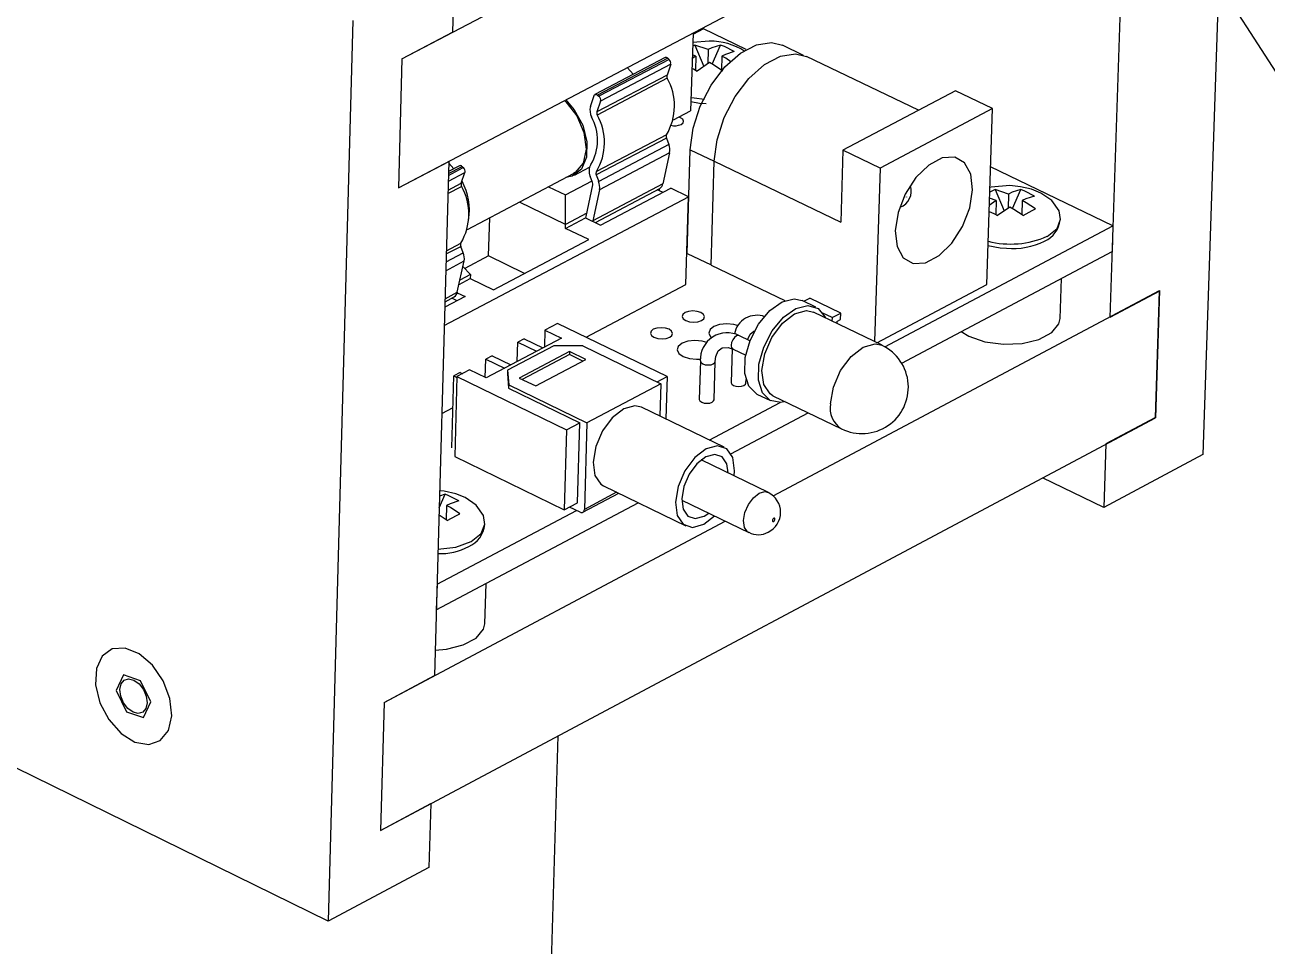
# Model space of a CAD drawing. Extents: x 0 to 159, y 0 to 236.
# Drawn here: x 142.83 to 153.61, y 139.95 to 147.94 of the extents above; entities that cross this region are included whole.
import ezdxf

# ---------------------------------------------------------------- set-up
doc = ezdxf.new("R2010")
doc.units = 0
doc.layers.get('0').update_dxf_attribs({"linetype": 'CONTINUOUS'})

msp = doc.modelspace()

# ---------------------------------------------------------------- linework, layer by layer
at = {"color": 7, "linetype": 'CONTINUOUS'}
for p, q in [((153.313, 151.981), (153.054, 144.213)), ((146.101, 147.649), (152.862, 151.194)), ((146.07, 146.528), (152.825, 150.079)), ((152.393, 149.854), (152.247, 145.403)), ((146.556, 148.441), (146.54, 147.879)), ((153.19, 148.301), (158.224, 140.503)), ((145.676, 147.98), (145.462, 140.163)), ((146.101, 147.649), (146.54, 147.879)), ((148.628, 147.872), (148.607, 147.198)), ((148.719, 147.908), (148.627, 147.86)), ((149.089, 147.729), (148.719, 147.908)), ((148.645, 147.768), (148.624, 147.758)), ((148.769, 147.801), (148.625, 147.79)), ((148.76, 147.729), (148.645, 147.768)), ((148.645, 147.768), (148.723, 147.583)), ((148.794, 147.603), (148.865, 147.768)), ((149.587, 147.679), (149.404, 147.767)), ((146.101, 147.649), (146.07, 146.528)), ((148.386, 147.659), (147.777, 147.339)), ((148.409, 147.654), (147.8, 147.333)), ((148.42, 147.644), (147.811, 147.324)), ((148.409, 147.654), (148.42, 147.644)), ((148.652, 147.673), (148.621, 147.651)), ((148.652, 147.673), (148.622, 147.683)), ((148.652, 147.673), (148.649, 147.551)), ((148.76, 147.729), (148.757, 147.606)), ((148.879, 147.673), (148.875, 147.55)), ((150.584, 147.202), (149.612, 147.669)), ((148.434, 147.602), (147.825, 147.281)), ((148.11, 147.514), (148.056, 147.572)), ((148.434, 147.602), (148.402, 147.508)), ((148.771, 147.616), (148.665, 147.543)), ((148.402, 147.508), (147.793, 147.188)), ((148.404, 147.482), (147.796, 147.161)), ((147.737, 147.236), (147.769, 147.33)), ((147.8, 147.333), (147.811, 147.324)), ((150.905, 147.371), (150.417, 147.114)), ((151.226, 147.217), (150.905, 147.371)), ((147.825, 147.281), (147.793, 147.188)), ((148.457, 147.118), (148.607, 147.198)), ((151.226, 147.217), (150.251, 146.701)), ((151.178, 145.69), (151.226, 147.217)), ((150.417, 147.114), (149.929, 146.856)), ((148.398, 146.99), (147.79, 146.67)), ((148.397, 146.961), (147.788, 146.641)), ((148.417, 146.906), (147.809, 146.585)), ((148.397, 146.961), (148.417, 146.906)), ((148.425, 146.834), (147.816, 146.513)), ((148.425, 146.834), (148.367, 146.564)), ((148.577, 145.96), (148.604, 146.86)), ((149.929, 146.856), (149.91, 146.231)), ((150.251, 146.701), (149.929, 146.856)), ((146.07, 146.528), (146.509, 146.758)), ((146.509, 146.758), (146.383, 142.295)), ((146.6, 146.72), (146.506, 146.671)), ((146.508, 146.744), (146.553, 146.695)), ((146.616, 146.569), (146.648, 146.662)), ((146.634, 146.705), (146.623, 146.714)), ((147.598, 146.639), (147.73, 146.708)), ((148.784, 145.859), (148.811, 146.761)), ((148.811, 146.761), (149.91, 146.231)), ((150.251, 146.701), (150.204, 145.194)), ((152.273, 146.199), (151.21, 146.71)), ((146.669, 146.168), (147.59, 146.653)), ((147.52, 146.468), (147.751, 146.59)), ((147.699, 146.279), (147.759, 146.555)), ((147.756, 146.576), (147.736, 146.631)), ((148.367, 146.564), (147.758, 146.244)), ((147.788, 146.641), (147.809, 146.585)), ((146.469, 145.334), (148.588, 146.452)), ((147.374, 146.539), (147.52, 146.468)), ((147.522, 146.212), (147.52, 146.468)), ((147.816, 146.513), (147.758, 146.244)), ((147.78, 146.228), (148.339, 146.523)), ((147.826, 146.206), (148.434, 146.527)), ((148.364, 146.49), (148.318, 146.512)), ((148.335, 146.521), (148.335, 146.504)), ((148.588, 146.452), (148.434, 146.527)), ((148.566, 145.689), (148.588, 146.452)), ((151.251, 146.515), (151.203, 146.491)), ((151.367, 146.475), (151.251, 146.515)), ((151.251, 146.515), (151.33, 146.328)), ((151.367, 146.475), (151.363, 146.351)), ((151.401, 146.349), (151.472, 146.515)), ((147.522, 146.212), (147.121, 146.406)), ((151.259, 146.418), (151.199, 146.377)), ((151.259, 146.418), (151.201, 146.438)), ((151.259, 146.418), (151.255, 146.297)), ((151.378, 146.361), (151.272, 146.289)), ((151.486, 146.418), (151.482, 146.296)), ((146.854, 145.938), (146.863, 146.27)), ((147.521, 146.177), (147.695, 146.269)), ((147.706, 146.309), (147.522, 146.212)), ((147.695, 146.269), (147.826, 146.206)), ((147.758, 146.244), (147.757, 146.239)), ((147.521, 146.177), (147.522, 146.212)), ((147.723, 146.08), (147.521, 146.177)), ((150.294, 145.149), (152.273, 146.199)), ((152.273, 146.199), (152.266, 145.977)), ((146.633, 145.966), (146.612, 146.021)), ((146.895, 145.643), (147.723, 146.08)), ((146.854, 145.938), (146.646, 145.828)), ((147.166, 145.786), (146.854, 145.938)), ((148.577, 145.96), (148.784, 145.86)), ((150.439, 145.008), (152.266, 145.977)), ((146.582, 145.624), (146.64, 145.894)), ((146.63, 145.846), (146.695, 145.776)), ((148.784, 145.859), (149.424, 145.55)), ((146.597, 145.69), (146.694, 145.741)), ((146.695, 145.776), (146.605, 145.728)), ((146.695, 145.776), (146.694, 145.741)), ((146.694, 145.741), (146.895, 145.643)), ((147.7, 145.232), (148.566, 145.689)), ((150.224, 145.184), (151.178, 145.69)), ((151.814, 145.394), (151.825, 145.743)), ((146.65, 145.586), (146.473, 145.493)), ((146.475, 145.54), (146.554, 145.582)), ((146.581, 145.619), (146.65, 145.586)), ((149.324, 143.857), (152.678, 145.639)), ((152.678, 145.632), (152.247, 145.403)), ((152.678, 145.639), (152.642, 144.533)), ((152.642, 144.536), (152.678, 145.632)), ((146.58, 145.549), (146.534, 145.572)), ((149.695, 145.494), (149.575, 145.551)), ((149.591, 145.544), (149.642, 145.571)), ((149.91, 145.442), (149.642, 145.571)), ((150.27, 145.162), (149.674, 145.45)), ((149.835, 145.403), (149.755, 145.441)), ((149.775, 145.407), (149.775, 145.401)), ((149.835, 145.403), (149.834, 145.372)), ((149.835, 145.403), (149.91, 145.442)), ((149.877, 145.37), (149.876, 145.352)), ((149.877, 145.37), (149.908, 145.387)), ((149.908, 145.387), (149.91, 145.442)), ((147.343, 145.294), (147.338, 145.148)), ((147.452, 145.352), (147.343, 145.294)), ((147.343, 145.294), (147.485, 145.225)), ((148.403, 144.891), (147.452, 145.352)), ((147.485, 145.225), (146.831, 144.879)), ((147.419, 145.158), (147.018, 144.945)), ((147.102, 145.023), (147.107, 145.189)), ((147.161, 145.218), (147.107, 145.189)), ((147.107, 145.189), (147.269, 145.111)), ((147.161, 145.218), (147.323, 145.14)), ((147.67, 145.158), (147.419, 145.158)), ((147.67, 145.158), (148.348, 144.829)), ((149.122, 145.201), (149.031, 145.245)), ((146.825, 144.882), (146.83, 145.043)), ((146.884, 145.072), (146.83, 145.043)), ((146.83, 145.043), (146.992, 144.965)), ((146.884, 145.072), (147.046, 144.993)), ((147.555, 145.109), (147.119, 144.878)), ((147.555, 145.081), (147.146, 144.865)), ((147.262, 144.809), (147.698, 145.04)), ((147.698, 145.04), (147.555, 145.109)), ((147.555, 145.109), (147.555, 145.081)), ((147.67, 145.025), (147.555, 145.081)), ((148.967, 145.132), (148.958, 144.839)), ((148.975, 145.129), (149.085, 145.076)), ((146.688, 144.949), (146.579, 144.891)), ((146.831, 144.879), (146.688, 144.949)), ((147.018, 144.945), (147.017, 144.918)), ((147.018, 144.945), (147.028, 144.818)), ((148.692, 145.026), (148.682, 144.693)), ((148.811, 144.689), (148.821, 145.022)), ((148.821, 145.021), (148.821, 145.022)), ((146.535, 144.271), (146.553, 144.897)), ((146.607, 144.926), (146.553, 144.897)), ((146.553, 144.897), (146.579, 144.884)), ((146.579, 144.891), (146.559, 144.196)), ((146.579, 144.891), (147.531, 144.429)), ((146.607, 144.926), (146.626, 144.916)), ((147.017, 144.918), (147.027, 144.791)), ((147.119, 144.878), (147.262, 144.809)), ((148.348, 144.829), (147.707, 144.489)), ((148.316, 144.845), (148.403, 144.891)), ((148.348, 144.829), (148.34, 144.548)), ((148.403, 144.891), (148.392, 144.523)), ((149.087, 144.835), (149.088, 144.864)), ((147.028, 144.818), (147.027, 144.791)), ((147.027, 144.791), (147.646, 144.49)), ((147.028, 144.818), (147.707, 144.489)), ((149.182, 144.739), (149.301, 144.682)), ((149.322, 144.725), (149.918, 144.437)), ((146.447, 144.57), (146.545, 144.622)), ((148.897, 144.278), (148.182, 144.625)), ((148.768, 144.34), (149.384, 144.667)), ((145.915, 140.951), (152.642, 144.533)), ((148.956, 144.221), (149.627, 144.577)), ((152.642, 144.536), (152.211, 144.306)), ((147.531, 144.429), (147.51, 143.733)), ((147.531, 144.429), (147.646, 144.49)), ((147.626, 143.795), (147.646, 144.49)), ((147.707, 144.489), (147.685, 143.738)), ((152.211, 144.306), (152.193, 143.754)), ((146.559, 144.196), (147.51, 143.733)), ((153.054, 144.213), (152.193, 143.754)), ((149.282, 143.885), (148.699, 144.168)), ((152.193, 143.754), (151.662, 144.011)), ((146.424, 143.752), (146.475, 143.87)), ((146.475, 143.87), (146.427, 143.853)), ((147.672, 143.713), (147.984, 143.878)), ((147.851, 143.943), (148.566, 143.595)), ((146.399, 142.865), (148.153, 143.795)), ((146.488, 143.772), (146.484, 143.647)), ((147.51, 143.733), (147.626, 143.795)), ((147.648, 143.714), (147.557, 143.758)), ((148.53, 143.819), (149.112, 143.536)), ((145.946, 142.062), (148.908, 143.636)), ((146.406, 143.088), (147.616, 143.729)), ((146.494, 143.641), (146.423, 143.688)), ((148.722, 143.609), (148.815, 143.681)), ((148.724, 143.679), (148.764, 143.705)), ((145.462, 140.163), (139.561, 143.062)), ((146.406, 143.088), (146.399, 142.865)), ((146.821, 142.745), (146.831, 143.094)), ((143.683, 142.301), (143.621, 142.167)), ((143.833, 142.251), (143.683, 142.301)), ((143.921, 142.067), (143.833, 142.251)), ((145.946, 142.062), (146.383, 142.295)), ((143.621, 142.167), (143.709, 141.982)), ((143.859, 141.932), (143.921, 142.067)), ((145.946, 142.062), (145.915, 140.951)), ((143.709, 141.982), (143.859, 141.932)), ((147.34, 137.767), (147.456, 141.772)), ((145.915, 140.951), (146.352, 141.184)), ((146.352, 141.184), (146.336, 140.629)), ((146.336, 140.629), (145.462, 140.163))]:
    msp.add_line(p, q, dxfattribs=at)
at = {"color": 8, "linetype": 'CONTINUOUS'}
for p, q in [((148.604, 146.86), (148.811, 146.761)), ((146.504, 146.586), (146.648, 146.662)), ((146.505, 146.637), (146.634, 146.705)), ((146.506, 146.653), (146.623, 146.714)), ((146.502, 146.508), (146.616, 146.569)), ((146.501, 146.48), (146.619, 146.542)), ((146.486, 145.955), (146.612, 146.021)), ((146.487, 145.983), (146.613, 146.05)), ((146.484, 145.888), (146.633, 145.966)), ((146.482, 145.81), (146.64, 145.894)), ((146.475, 145.567), (146.582, 145.624)), ((147.965, 143.887), (147.685, 143.738))]:
    msp.add_line(p, q, dxfattribs=at)
at = {"color": 7, "linetype": 'CONTINUOUS'}
for points in [[(148.604, 146.86), (148.629, 147.046), (148.691, 147.238), (148.786, 147.42), (148.905, 147.578), (149.04, 147.698), (149.179, 147.771), (149.31, 147.791), (149.404, 147.767)], [(148.865, 147.768), (148.792, 147.744), (148.76, 147.729)], [(148.984, 147.711), (148.9, 147.755), (148.865, 147.768)], [(148.811, 146.761), (148.836, 146.947), (148.898, 147.139), (148.993, 147.322), (149.113, 147.479), (149.248, 147.6), (149.387, 147.673), (149.518, 147.693), (149.612, 147.669)], [(148.984, 147.711), (148.91, 147.687), (148.879, 147.673)], [(148.957, 147.624), (148.913, 147.654), (148.879, 147.673)], [(148.618, 147.566), (148.631, 147.561), (148.665, 147.543)], [(148.886, 147.543), (148.805, 147.597), (148.771, 147.616)], [(147.769, 147.33), (147.771, 147.334), (147.774, 147.337), (147.778, 147.339), (147.782, 147.34), (147.786, 147.34), (147.791, 147.339), (147.795, 147.337), (147.8, 147.333)], [(148.611, 147.314), (148.638, 147.309), (148.728, 147.299)], [(147.513, 147.286), (147.525, 147.275), (147.619, 147.153), (147.68, 147.009), (147.699, 146.866), (147.673, 146.744), (147.605, 146.662), (147.59, 146.653)], [(147.524, 147.292), (147.597, 147.207), (147.67, 147.072), (147.707, 146.929), (147.704, 146.796), (147.659, 146.692), (147.58, 146.631), (147.524, 146.619)], [(148.61, 147.279), (148.685, 147.263), (148.741, 147.261)], [(148.525, 147.08), (148.541, 147.093), (148.546, 147.108), (148.539, 147.124), (148.52, 147.137), (148.504, 147.143)], [(151.055, 146.512), (151.039, 146.648), (150.985, 146.747), (150.899, 146.796), (150.791, 146.789), (150.674, 146.727), (150.563, 146.618), (150.47, 146.475), (150.408, 146.314), (150.383, 146.156), (150.399, 146.02), (150.453, 145.921), (150.539, 145.872), (150.647, 145.879), (150.764, 145.941), (150.875, 146.05), (150.967, 146.193), (151.03, 146.354), (151.055, 146.512)], [(151.377, 146.548), (151.217, 146.536), (151.204, 146.532)], [(151.818, 146.253), (151.805, 146.329), (151.743, 146.418), (151.648, 146.484), (151.567, 146.516), (151.469, 146.539), (151.377, 146.548)], [(150.482, 146.449), (150.482, 146.45), (150.482, 146.45), (150.481, 146.45), (150.481, 146.45), (150.481, 146.45), (150.48, 146.449), (150.48, 146.449), (150.48, 146.448), (150.48, 146.448), (150.48, 146.447), (150.48, 146.447), (150.481, 146.447), (150.481, 146.448), (150.482, 146.448), (150.482, 146.449), (150.482, 146.449)], [(151.472, 146.515), (151.399, 146.49), (151.367, 146.475)], [(151.591, 146.458), (151.507, 146.501), (151.472, 146.515)], [(151.591, 146.458), (151.518, 146.433), (151.486, 146.418)], [(151.494, 146.289), (151.413, 146.342), (151.378, 146.361)], [(151.602, 146.346), (151.521, 146.399), (151.486, 146.418)], [(151.494, 146.289), (151.573, 146.331), (151.602, 146.346)], [(151.198, 146.325), (151.238, 146.306), (151.272, 146.289)], [(151.701, 146.108), (151.788, 146.176), (151.818, 146.257)], [(151.188, 146.029), (151.294, 146.007), (151.349, 146.006)], [(149.182, 144.739), (149.178, 144.741), (149.111, 144.808), (149.077, 144.917), (149.081, 145.055), (149.123, 145.205), (149.197, 145.347), (149.294, 145.463), (149.401, 145.54), (149.506, 145.566), (149.575, 145.551)], [(149.427, 144.674), (149.39, 144.667), (149.298, 144.683), (149.23, 144.75), (149.196, 144.86), (149.2, 144.998), (149.242, 145.147), (149.316, 145.289), (149.413, 145.406), (149.52, 145.482), (149.625, 145.509), (149.714, 145.483), (149.775, 145.407), (149.775, 145.407)], [(148.702, 145.377), (148.721, 145.393), (148.727, 145.412), (148.718, 145.431), (148.696, 145.446), (148.663, 145.457), (148.626, 145.461), (148.59, 145.457), (148.559, 145.446), (148.54, 145.431), (148.534, 145.412), (148.543, 145.393), (148.565, 145.377), (148.597, 145.367), (148.635, 145.363), (148.671, 145.367), (148.702, 145.377)], [(149.322, 144.725), (149.298, 144.74), (149.243, 144.821), (149.226, 144.943), (149.251, 145.087), (149.313, 145.231), (149.404, 145.354), (149.509, 145.435), (149.612, 145.464), (149.674, 145.45)], [(150.954, 145.281), (151.022, 145.241), (151.161, 145.193), (151.322, 145.172), (151.485, 145.179), (151.63, 145.214), (151.741, 145.273), (151.803, 145.348), (151.814, 145.394)], [(148.426, 145.232), (148.445, 145.247), (148.451, 145.266), (148.442, 145.285), (148.42, 145.301), (148.388, 145.311), (148.35, 145.315), (148.314, 145.311), (148.283, 145.301), (148.264, 145.285), (148.258, 145.266), (148.267, 145.247), (148.289, 145.232), (148.322, 145.221), (148.359, 145.217), (148.395, 145.221), (148.426, 145.232)], [(149.023, 145.332), (148.982, 145.343), (148.92, 145.35), (148.859, 145.343), (148.808, 145.326), (148.776, 145.299), (148.766, 145.268), (148.781, 145.237), (148.786, 145.233)], [(149.102, 145.211), (149.123, 145.259), (149.156, 145.286), (149.167, 145.287)], [(148.747, 145.186), (148.706, 145.197), (148.644, 145.204), (148.583, 145.197), (148.533, 145.18), (148.5, 145.153), (148.491, 145.122), (148.506, 145.091), (148.543, 145.065), (148.596, 145.047), (148.659, 145.041), (148.694, 145.043)], [(148.821, 145.022), (148.826, 145.064), (148.847, 145.113), (148.88, 145.14), (148.932, 145.144), (148.975, 145.129)], [(148.958, 144.839), (148.958, 144.837), (148.964, 144.825), (148.979, 144.814), (149, 144.807), (149.025, 144.805), (149.05, 144.807), (149.07, 144.814)], [(149.07, 144.814), (149.083, 144.825), (149.087, 144.835)], [(148.026, 144.61), (147.927, 144.534), (147.842, 144.419), (147.783, 144.283), (147.76, 144.148), (147.776, 144.033), (147.829, 143.956), (147.851, 143.943)], [(148.182, 144.625), (148.124, 144.637), (148.026, 144.61)], [(148.682, 144.693), (148.682, 144.691), (148.688, 144.679), (148.703, 144.668), (148.724, 144.661), (148.749, 144.659), (148.774, 144.661), (148.794, 144.668)], [(148.794, 144.668), (148.807, 144.679), (148.811, 144.689)], [(148.984, 144.029), (148.988, 144.072), (148.972, 144.187), (148.92, 144.264), (148.839, 144.291), (148.741, 144.264), (148.643, 144.187), (148.557, 144.072), (148.498, 143.936), (148.475, 143.8), (148.491, 143.686), (148.543, 143.609), (148.624, 143.582), (148.722, 143.609)], [(148.933, 144.054), (148.921, 144.134), (148.88, 144.194), (148.816, 144.215), (148.739, 144.194), (148.661, 144.133), (148.594, 144.043), (148.548, 143.936), (148.53, 143.829), (148.542, 143.739), (148.583, 143.679), (148.647, 143.658), (148.724, 143.679), (148.724, 143.679)], [(146.822, 143.607), (146.808, 143.684), (146.746, 143.774), (146.649, 143.84), (146.568, 143.873), (146.469, 143.896), (146.428, 143.899)], [(146.594, 143.812), (146.509, 143.856), (146.475, 143.87)], [(146.594, 143.812), (146.519, 143.786), (146.488, 143.772)], [(146.603, 143.699), (146.522, 143.753), (146.488, 143.772)], [(146.494, 143.641), (146.574, 143.684), (146.603, 143.699)], [(149.328, 143.633), (149.332, 143.636), (149.336, 143.641), (149.338, 143.647), (149.339, 143.653), (149.339, 143.658), (149.336, 143.661), (149.333, 143.662), (149.329, 143.661), (149.325, 143.658), (149.321, 143.653), (149.318, 143.647), (149.317, 143.641), (149.318, 143.636), (149.32, 143.633), (149.324, 143.632), (149.328, 143.633)], [(146.702, 143.459), (146.79, 143.528), (146.822, 143.61), (146.822, 143.611)], [(146.414, 143.392), (146.569, 143.411), (146.702, 143.459)], [(146.39, 142.517), (146.488, 142.525), (146.634, 142.561), (146.746, 142.62), (146.81, 142.697), (146.821, 142.745)], [(144.074, 141.818), (144.103, 141.945), (144.087, 142.096), (144.028, 142.249), (143.935, 142.385), (143.82, 142.484), (143.698, 142.534), (143.586, 142.527), (143.499, 142.465), (143.449, 142.356), (143.442, 142.215), (143.48, 142.06), (143.557, 141.913), (143.663, 141.794), (143.784, 141.718), (143.903, 141.696), (144.004, 141.731), (144.074, 141.818)], [(143.89, 142.059), (143.879, 142.01), (143.852, 141.978), (143.813, 141.966), (143.768, 141.978), (143.723, 142.011), (143.685, 142.06), (143.66, 142.117), (143.653, 142.175), (143.663, 142.223), (143.69, 142.256), (143.729, 142.267), (143.775, 142.256), (143.82, 142.223), (143.858, 142.174), (143.882, 142.116), (143.89, 142.059)]]:
    msp.add_lwpolyline(points, dxfattribs=at)
at = {"color": 8, "linetype": 'CONTINUOUS'}
for points in [[(149.031, 145.245), (149.021, 145.247), (149.004, 145.243), (148.988, 145.23), (148.973, 145.21), (148.963, 145.187), (148.959, 145.164)], [(149.822, 144.655), (149.847, 144.799), (149.909, 144.943), (150, 145.065), (150.105, 145.147), (150.208, 145.176), (150.27, 145.162)], [(148.692, 145.026), (148.692, 145.024), (148.698, 145.012), (148.713, 145.001)], [(148.713, 145.001), (148.734, 144.994), (148.759, 144.992), (148.784, 144.994), (148.804, 145.001), (148.817, 145.012), (148.821, 145.021)], [(149.112, 143.536), (149.101, 143.543), (149.074, 143.582), (149.066, 143.641), (149.078, 143.71), (149.108, 143.78), (149.152, 143.838), (149.202, 143.878), (149.252, 143.892), (149.282, 143.885)]]:
    msp.add_lwpolyline(points, dxfattribs=at)
at = {"color": 7, "linetype": 'CONTINUOUS'}
for centre, radius, start, end in [((148.781, 147.267), 0.535, 56.4863, 91.24), ((148.393, 147.64), 0.0207, 42.0059, 111.4458), ((148.392, 147.611), 0.0428, 347.257, 50.3135), ((147.977, 147.241), 0.49, 329.2115, 29.3778), ((148.437, 147.498), 0.0368, 164.7054, 206.6373), ((147.784, 147.291), 0.0428, 347.2976, 50.2905), ((147.862, 147.202), 0.129, 164.7486, 206.642), ((147.387, 146.942), 0.412, 329.2602, 29.3864), ((147.368, 146.921), 0.491, 329.2547, 29.3875), ((147.829, 147.178), 0.0369, 164.7437, 206.6424), ((148.424, 146.974), 0.0302, 148.2775, 205.4047), ((148.468, 147.209), 0.141, 256.1241, 293.7726), ((148.296, 146.857), 0.131, 349.9668, 22.0245), ((146.607, 146.701), 0.0207, 41.8794, 111.3779), ((146.607, 146.672), 0.043, 347.3759, 50.2461), ((147.831, 146.676), 0.106, 148.3248, 205.4173), ((147.815, 146.654), 0.0302, 148.3192, 205.4188), ((146.652, 146.559), 0.037, 164.8179, 206.6521), ((146.178, 146.339), 0.509, 350.1458, 29.0416), ((147.722, 146.561), 0.0375, 350.0048, 22.0349), ((147.687, 146.536), 0.131, 350.0013, 22.0328), ((148.309, 146.574), 0.0585, 300.2302, 350.9427), ((146.19, 146.301), 0.492, 329.3384, 29.4062), ((150.372, 146.501), 0.151, 291.0685, 17.1756), ((147.681, 146.282), 0.0188, 320.875, 349.3523), ((151.591, 146.273), 0.225, 293.0563, 354.6658), ((146.639, 146.034), 0.0302, 148.4001, 205.446), ((151.383, 146.826), 0.785, 255.7615, 293.9039), ((151.41, 146.61), 0.607, 264.2408, 296.3131), ((146.511, 145.916), 0.132, 350.0683, 22.0487), ((146.525, 145.633), 0.0584, 300.2617, 351.0687), ((149.183, 145.224), 0.199, 69.7596, 169.4657), ((148.924, 145.038), 0.233, 62.7974, 182.8979), ((150.094, 144.799), 0.403, 244.0666, 64.2206), ((149.197, 143.712), 0.191, 295.8732, 63.878), ((147.66, 143.735), 0.0247, 239.6663, 7.1499), ((146.59, 143.628), 0.231, 293.1711, 354.5803), ((149.196, 143.689), 0.171, 241.139, 299.5027), ((146.43, 143.894), 0.54, 268.2489, 297.7274)]:
    msp.add_arc(centre, radius, start, end, dxfattribs=at)
at = {"color": 8, "linetype": 'CONTINUOUS'}
for centre, radius, start, end in [((148.992, 145.158), 0.0334, 168.9286, 238.6208), ((150.027, 144.615), 0.209, 168.8459, 238.581)]:
    msp.add_arc(centre, radius, start, end, dxfattribs=at)

doc.saveas('drawing.dxf')
